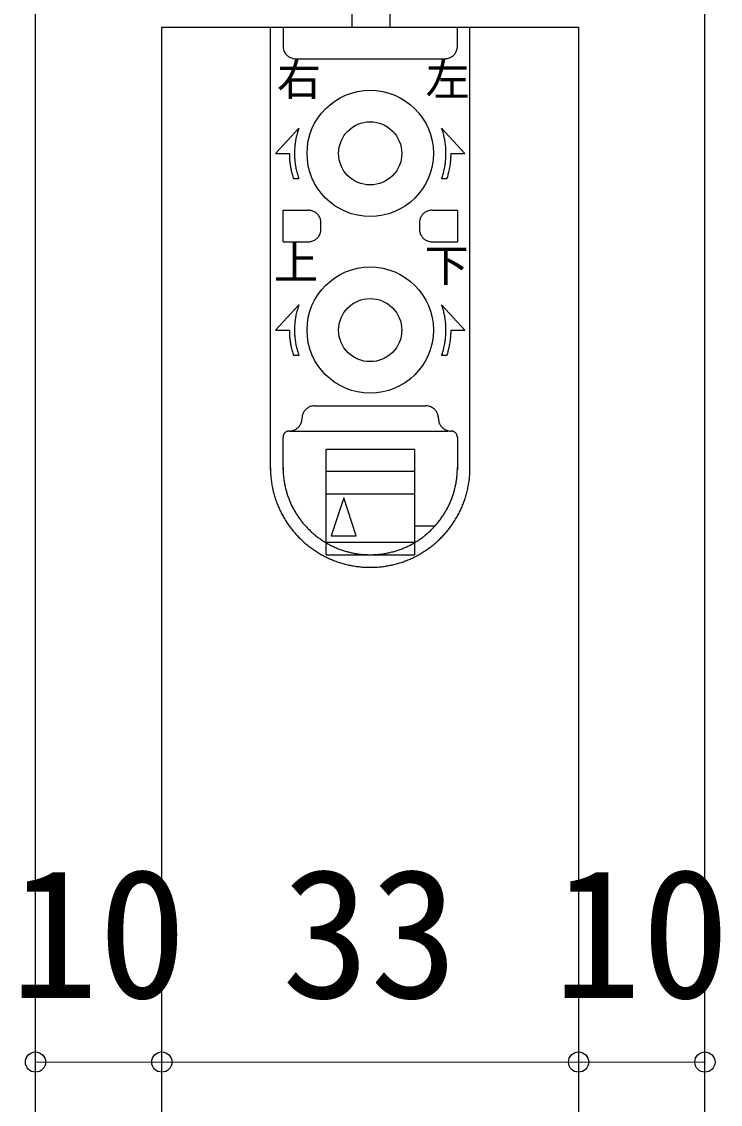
# Model space of a CAD drawing. Units: millimetres at full size. Extents: x -800 to 800, y -560 to 560.
# Drawn here: x -188.9 to -133.6, y 291.7 to 377.4 of the extents above; entities that cross this region are included whole.
import ezdxf
from ezdxf.enums import TextEntityAlignment as Align

# ---------------------------------------------------------------- set-up
doc = ezdxf.new("R2010")
doc.units = ezdxf.units.MM
doc.header["$LTSCALE"] = 4
doc.header["$PDMODE"] = 32
doc.header["$PDSIZE"] = 1.6
doc.layers.add('2-0', color=7, linetype='Continuous', lineweight=25)
doc.styles.add('ＭＳ ゴシック', font='')
doc.styles.get('ＭＳ ゴシック').set_extended_font_data('MS Gothic')

msp = doc.modelspace()

# ---------------------------------------------------------------- linework, layer by layer
at = {"layer": '2-0'}
for p, q in [((-187.837, 166), (-187.837, 421)), ((-134.841, 166), (-134.841, 421)), ((-162.789, 380.503), (-162.789, 377.003)), ((-159.787, 380.503), (-159.787, 377.003)), ((-177.837, 377.003), (-144.842, 377.003)), ((-177.837, 166), (-177.837, 377.003)), ((-169.24, 341.905), (-169.24, 377.003)), ((-169.24, 377.003), (-153.44, 377.003)), ((-168.238, 377.003), (-168.238, 375.504)), ((-154.437, 375.504), (-154.437, 377.003)), ((-153.44, 341.905), (-153.44, 377.003)), ((-144.842, 377.003), (-144.842, 166)), ((-167.24, 374.502), (-155.439, 374.502)), ((-168.837, 367.005), (-166.994, 369.004)), ((-155.685, 369.004), (-153.838, 367.005)), ((-168.837, 367.005), (-167.739, 367.005)), ((-154.938, 367.005), (-153.838, 367.005)), ((-167.419, 365.003), (-166.994, 365.003)), ((-155.685, 365.003), (-155.26, 365.003)), ((-168.238, 360.002), (-168.238, 362.502)), ((-168.238, 362.502), (-166.238, 362.502)), ((-156.441, 362.502), (-154.437, 362.502)), ((-154.437, 362.502), (-154.437, 360.002)), ((-165.24, 361.002), (-165.24, 361.505)), ((-157.439, 361.505), (-157.439, 361.002)), ((-168.238, 360.002), (-166.238, 360.002)), ((-156.441, 360.002), (-154.437, 360.002)), ((-168.837, 353.003), (-166.994, 355.003)), ((-155.685, 355.003), (-153.838, 353.003)), ((-168.837, 353.003), (-167.739, 353.003)), ((-154.938, 353.003), (-153.838, 353.003)), ((-167.419, 351.004), (-166.994, 351.004)), ((-155.685, 351.004), (-155.26, 351.004)), ((-165.741, 347.004), (-156.942, 347.004)), ((-167.741, 345.005), (-155.189, 345.005)), ((-168.238, 341.905), (-168.238, 344.504)), ((-154.437, 344.504), (-154.437, 341.905)), ((-157.837, 343.551), (-164.838, 343.551)), ((-157.837, 343.551), (-157.837, 336.197)), ((-164.838, 341.82), (-157.837, 341.82)), ((-157.837, 340.004), (-164.838, 340.004)), ((-163.438, 339.704), (-164.44, 336.7)), ((-157.837, 337.503), (-156.195, 337.503)), ((-164.838, 336.197), (-157.837, 336.197)), ((-157.837, 336.197), (-157.837, 335.204)), ((-164.838, 335.204), (-157.837, 335.204))]:
    msp.add_line(p, q, dxfattribs=at)
at = {"layer": '2-0', "color": 4, "lineweight": 9}
for p, q in [((-187.837, 295.003), (-177.837, 295.003)), ((-177.837, 295.003), (-144.842, 295.003)), ((-144.842, 295.003), (-134.841, 295.003))]:
    msp.add_line(p, q, dxfattribs=at)
at = {"layer": '2-0'}
for points in [[(-164.838, 335.204), (-164.838, 336.197), (-164.838, 343.551)], [(-164.44, 336.702), (-162.44, 336.702), (-163.438, 339.706)]]:
    msp.add_lwpolyline(points, dxfattribs=at)
for centre, radius in [((-161.34, 367.005), 5.001), ((-161.34, 367.005), 2.501), ((-161.34, 353.003), 5.001), ((-161.34, 353.003), 2.501)]:
    msp.add_circle(centre, radius, dxfattribs=at)
for centre, radius, start, end in [((-167.219, 375.504), 1.018, 179.98386, 188.36485), ((-167.234, 375.502), 1.003, 188.37605, 196.6689), ((-167.236, 375.501), 1.001, 196.67509, 204.84212), ((-167.233, 375.503), 1.005, 204.84383, 212.89032), ((-167.23, 375.505), 1.008, 212.8888, 220.85402), ((-155.443, 375.511), 1.01, 318.83069, 326.81146), ((-155.436, 375.507), 1.002, 326.81022, 334.90171), ((-155.43, 375.504), 0.995, 334.90418, 343.14168), ((-155.431, 375.504), 0.996, 343.14912, 351.52985), ((-155.446, 375.506), 1.01, 351.54265, 0.01718), ((-167.23, 375.505), 1.008, 220.85086, 228.79523), ((-167.233, 375.501), 1.003, 228.79213, 236.78308), ((-167.238, 375.494), 0.995, 236.78177, 244.87902), ((-167.241, 375.487), 0.987, 244.88115, 253.12211), ((-167.242, 375.486), 0.986, 253.12902, 261.51523), ((-167.24, 375.498), 0.998, 261.52746, 270.01512), ((-155.439, 375.507), 1.005, 269.98826, 278.42125), ((-155.438, 375.499), 0.996, 278.43185, 286.7479), ((-155.439, 375.501), 0.999, 286.75321, 294.92242), ((-155.442, 375.508), 1.006, 294.92321, 302.95948), ((-155.445, 375.513), 1.012, 302.95721, 310.90743), ((-155.446, 375.514), 1.014, 310.90377, 318.83401), ((-161.28, 366.995), 6.057, 160.62109, 164.15858), ((-161.353, 366.991), 6.015, 15.98914, 19.55486), ((-161.305, 367.001), 6.031, 167.6884, 171.21081), ((-161.295, 366.999), 6.042, 164.15886, 167.6882), ((-161.333, 366.997), 5.994, 12.42902, 15.9888), ((-161.318, 367), 5.978, 8.87419, 12.42876), ((-161.321, 367.003), 6.015, 178.24289, 181.75711), ((-161.318, 367.003), 6.018, 174.72834, 178.24282), ((-161.313, 367.002), 6.023, 171.21095, 174.72825), ((-161.307, 367.002), 5.968, 5.32327, 8.87399), ((-161.3, 367.003), 5.961, 1.77446, 5.32311), ((-161.296, 367.003), 5.957, 358.22568, 1.77432), ((-161.486, 367.005), 6.255, 180.0006, 181.70299), ((-161.457, 367.006), 6.284, 181.70312, 183.39419), ((-161.421, 367.008), 6.32, 183.39431, 185.07334), ((-161.381, 367.012), 6.361, 185.07344, 186.73981), ((-161.323, 367.003), 6.013, 181.75718, 185.27377), ((-161.324, 367.003), 6.013, 185.27387, 188.79536), ((-161.297, 367.003), 5.957, 351.11965, 354.67459), ((-161.295, 367.003), 5.955, 354.67476, 358.22554), ((-161.299, 367.012), 6.361, 353.26019, 354.92656), ((-161.258, 367.008), 6.32, 354.92666, 356.60569), ((-161.223, 367.006), 6.284, 356.60581, 358.29688), ((-161.193, 367.005), 6.255, 358.29701, 359.9994), ((-161.335, 367.017), 6.407, 186.7399, 188.39308), ((-161.285, 367.024), 6.457, 188.39316, 190.03273), ((-161.231, 367.034), 6.512, 190.0328, 191.65846), ((-161.173, 367.046), 6.571, 191.65852, 193.27003), ((-161.113, 367.06), 6.633, 193.27008, 194.86732), ((-161.321, 367.003), 6.015, 188.7955, 192.32414), ((-161.316, 367.005), 6.021, 192.32434, 195.86186), ((-161.312, 367.006), 5.973, 343.9903, 347.55832), ((-161.302, 367.004), 5.963, 347.55859, 351.11944), ((-161.567, 367.06), 6.633, 345.13268, 346.72992), ((-161.506, 367.046), 6.571, 346.72997, 348.34148), ((-161.448, 367.034), 6.512, 348.34154, 349.9672), ((-161.394, 367.024), 6.457, 349.96727, 351.60684), ((-161.344, 367.017), 6.407, 351.60692, 353.2601), ((-161.049, 367.077), 6.699, 194.86736, 196.45028), ((-160.984, 367.096), 6.767, 196.45031, 198.01895), ((-161.305, 367.008), 6.032, 195.86215, 199.40966), ((-161.328, 367.011), 5.989, 340.41416, 343.98995), ((-161.695, 367.096), 6.767, 341.98105, 343.54969), ((-161.63, 367.077), 6.699, 343.54972, 345.13264), ((-166.238, 361.487), 1.015, 81.62214, 90.02038), ((-166.235, 361.507), 0.995, 73.27169, 81.60978), ((-166.233, 361.513), 0.99, 65.03563, 73.26402), ((-166.234, 361.511), 0.992, 56.9213, 65.03242), ((-166.237, 361.507), 0.996, 48.90039, 56.92147), ((-166.239, 361.505), 0.999, 40.92126, 48.90243), ((-166.238, 361.505), 0.998, 32.92301, 40.92354), ((-166.235, 361.507), 0.995, 24.84986, 32.92389), ((-156.443, 361.504), 0.997, 146.93503, 155.0027), ((-156.437, 361.5), 1.003, 138.96516, 146.93663), ((-156.435, 361.499), 1.006, 131.03152, 138.96848), ((-156.437, 361.501), 1.003, 123.06337, 131.03484), ((-156.44, 361.506), 0.997, 114.9973, 123.06497), ((-156.443, 361.512), 0.991, 106.79188, 114.99553), ((-156.443, 361.512), 0.99, 98.44123, 106.78542), ((-156.442, 361.5), 1.003, 89.98498, 98.42952), ((-166.233, 361.508), 0.992, 16.66516, 24.84777), ((-166.236, 361.507), 0.996, 8.3642, 16.6589), ((-166.252, 361.505), 1.012, 359.98321, 8.35325), ((-156.436, 361.505), 1.003, 171.57048, 180.01502), ((-156.449, 361.507), 0.99, 163.21458, 171.55877), ((-156.448, 361.507), 0.991, 155.00447, 163.20812), ((-166.239, 360.999), 0.998, 311.13711, 319.12812), ((-166.239, 360.999), 0.999, 319.1261, 327.13273), ((-166.237, 360.998), 0.997, 327.13211, 335.2062), ((-166.236, 360.997), 0.996, 335.20849, 343.38292), ((-166.242, 360.999), 1.001, 343.38929, 351.66587), ((-166.259, 361.001), 1.019, 351.67676, 0.01805), ((-156.429, 361.001), 1.01, 179.98371, 188.39924), ((-156.443, 360.999), 0.995, 188.4109, 196.7369), ((-156.445, 360.999), 0.994, 196.74347, 204.93902), ((-156.441, 361.001), 0.999, 204.94101, 213.00885), ((-156.436, 361.004), 1.004, 213.00752, 220.98518), ((-156.435, 361.005), 1.005, 220.98213, 228.92895), ((-166.238, 361.017), 1.015, 269.9793, 278.37948), ((-166.235, 360.996), 0.994, 278.39188, 286.73575), ((-166.233, 360.991), 0.989, 286.74353, 294.9809), ((-166.234, 360.993), 0.991, 294.98428, 303.1064), ((-166.237, 360.996), 0.995, 303.10645, 311.13891), ((-156.437, 361.003), 1.002, 228.92587, 236.90872), ((-156.441, 360.997), 0.996, 236.90734, 244.98598), ((-156.443, 360.991), 0.99, 244.98793, 253.20055), ((-156.443, 360.991), 0.99, 253.20712, 261.5571), ((-156.442, 361.004), 1.002, 261.56885, 270.01535), ((-161.336, 353.006), 6, 164.12143, 167.66799), ((-161.336, 353.006), 6, 160.55986, 164.12124), ((-161.298, 353.002), 5.958, 16.02679, 19.61656), ((-161.292, 353.004), 5.953, 12.44942, 16.02654), ((-161.325, 353.004), 6.011, 174.72571, 178.24292), ((-161.329, 353.005), 6.007, 171.20191, 174.72574), ((-161.333, 353.005), 6.003, 167.66809, 171.20188), ((-161.291, 353.004), 5.951, 8.8832, 12.44926), ((-161.291, 353.004), 5.952, 5.32581, 8.88311), ((-161.294, 353.004), 5.954, 1.77436, 5.32577), ((-161.522, 353.003), 6.219, 180.00084, 181.70786), ((-161.483, 353.005), 6.258, 181.70796, 183.40189), ((-161.439, 353.007), 6.302, 183.40197, 185.08236), ((-161.322, 353.004), 6.015, 178.24287, 181.75713), ((-161.319, 353.004), 6.017, 181.75708, 185.27218), ((-161.299, 353.004), 5.959, 354.67636, 358.22564), ((-161.296, 353.004), 5.956, 358.22565, 1.77435), ((-161.24, 353.007), 6.302, 354.91764, 356.59803), ((-161.197, 353.005), 6.258, 356.59811, 358.29204), ((-161.157, 353.003), 6.219, 358.29214, 359.99916), ((-161.391, 353.011), 6.35, 185.08243, 186.74895), ((-161.339, 353.018), 6.402, 186.749, 188.40141), ((-161.285, 353.026), 6.457, 188.40146, 190.03963), ((-161.228, 353.036), 6.516, 190.03966, 191.66357), ((-161.318, 353.004), 6.018, 185.27215, 188.79178), ((-161.317, 353.004), 6.019, 188.7918, 192.31936), ((-161.306, 353.005), 5.967, 347.56341, 351.12318), ((-161.302, 353.004), 5.962, 351.12326, 354.67633), ((-161.452, 353.036), 6.516, 348.33643, 349.96034), ((-161.394, 353.026), 6.457, 349.96037, 351.59854), ((-161.34, 353.018), 6.402, 351.59859, 353.251), ((-161.288, 353.011), 6.35, 353.25105, 354.91757), ((-161.168, 353.048), 6.576, 191.66359, 193.27328), ((-161.107, 353.062), 6.639, 193.2733, 194.86891), ((-161.045, 353.079), 6.703, 194.86892, 196.45069), ((-160.982, 353.097), 6.769, 196.45068, 198.01889), ((-161.315, 353.005), 6.021, 192.31945, 195.85781), ((-161.31, 353.006), 6.026, 195.85798, 199.4093), ((-161.323, 353.01), 5.984, 340.41452, 343.99416), ((-161.313, 353.007), 5.973, 343.9944, 347.56326), ((-161.697, 353.097), 6.769, 341.98111, 343.54932), ((-161.634, 353.079), 6.703, 343.54931, 345.13108), ((-161.572, 353.062), 6.639, 345.13109, 346.7267), ((-161.511, 353.048), 6.576, 346.72672, 348.33641), ((-165.735, 346.002), 1.005, 139.11386, 147.1037), ((-165.735, 346.003), 1.004, 131.14998, 139.11639), ((-165.737, 346.006), 1, 123.14704, 131.15256), ((-165.741, 346.011), 0.994, 115.04745, 123.14799), ((-165.744, 346.017), 0.988, 106.8146, 115.04515), ((-165.744, 346.016), 0.988, 98.44625, 106.80779), ((-165.742, 346.002), 1.002, 89.98399, 98.43441), ((-156.942, 345.988), 1.017, 81.62758, 90.01821), ((-156.94, 346.005), 0.999, 73.29651, 81.61591), ((-156.939, 346.009), 0.995, 65.08428, 73.2896), ((-156.94, 346.006), 0.998, 56.99184, 65.08173), ((-156.942, 346.003), 1.002, 48.98591, 56.99247), ((-156.943, 346.002), 1.004, 41.0118, 48.9882), ((-156.942, 346.003), 1.002, 33.00753, 41.01409), ((-167.733, 346.002), 0.994, 343.24822, 351.58577), ((-167.748, 346.004), 1.01, 351.59751, 0.01695), ((-165.715, 346.001), 1.024, 171.66066, 180.01879), ((-165.733, 346.003), 1.006, 163.35932, 171.64914), ((-165.738, 346.004), 1.001, 155.17329, 163.35254), ((-165.737, 346.004), 1.002, 147.10288, 155.17088), ((-156.938, 346.005), 0.998, 24.91827, 33.00816), ((-156.936, 346.006), 0.995, 16.7104, 24.91572), ((-156.94, 346.005), 0.999, 8.38409, 16.70349), ((-156.957, 346.003), 1.017, 359.98179, 8.37242), ((-154.937, 346.002), 1.003, 179.98575, 188.42839), ((-154.949, 346.001), 0.992, 188.43978, 196.78033), ((-167.74, 344.51), 0.496, 131.34253, 139.3677), ((-167.742, 344.512), 0.493, 123.26205, 131.34333), ((-167.744, 344.514), 0.49, 115.08422, 123.26084), ((-167.744, 344.515), 0.49, 106.79194, 115.07962), ((-167.743, 344.511), 0.494, 98.40301, 106.78304), ((-167.741, 344.499), 0.506, 89.97613, 98.38979), ((-167.741, 346.022), 1.017, 269.98212, 278.3708), ((-167.738, 346.005), 1, 278.38243, 286.69608), ((-167.738, 346.001), 0.996, 286.70287, 294.89923), ((-167.739, 346.004), 0.999, 294.90161, 302.98054), ((-167.741, 346.007), 1.003, 302.97969, 310.97487), ((-167.742, 346.008), 1.004, 310.97233, 318.93888), ((-167.74, 346.007), 1.002, 318.93632, 326.93673), ((-167.735, 346.004), 0.996, 326.93584, 335.02561), ((-167.731, 346.002), 0.992, 335.02795, 343.24142), ((-154.948, 346.001), 0.992, 196.78652, 204.9876), ((-154.942, 346.004), 0.999, 204.98922, 213.05731), ((-154.937, 346.007), 1.005, 213.0557, 221.0314), ((-154.935, 346.009), 1.008, 221.02821, 228.97276), ((-154.936, 346.007), 1.006, 228.96971, 236.95046), ((-154.939, 346.003), 1, 236.94925, 245.02505), ((-154.941, 345.998), 0.996, 245.02728, 253.23415), ((-154.941, 346), 0.997, 253.24105, 261.57932), ((-154.939, 346.015), 1.012, 261.59134, 270.01701), ((-154.938, 344.509), 0.496, 81.52377, 90.00731), ((-154.938, 344.51), 0.495, 73.18237, 81.51358), ((-154.939, 344.506), 0.499, 65.02226, 73.17797), ((-154.942, 344.501), 0.504, 57.01917, 65.02259), ((-154.944, 344.498), 0.508, 49.11451, 57.02263), ((-154.944, 344.497), 0.509, 41.23061, 49.1193), ((-167.72, 344.504), 0.518, 171.78555, 180.02035), ((-167.731, 344.506), 0.507, 163.57809, 171.77556), ((-167.736, 344.507), 0.501, 155.44525, 163.57207), ((-167.738, 344.508), 0.499, 147.3849, 155.44282), ((-167.739, 344.509), 0.498, 139.36647, 147.385), ((-154.942, 344.499), 0.506, 33.28609, 41.23494), ((-154.938, 344.502), 0.501, 25.211, 33.28817), ((-154.933, 344.504), 0.496, 16.96206, 25.2091), ((-154.931, 344.505), 0.494, 8.53705, 16.95476), ((-154.937, 344.504), 0.5, 359.98529, 8.52384), ((-161.218, 342.104), 8.021, 179.99754, 182.90154), ((-161.289, 342.1), 7.95, 182.90215, 185.80113), ((-161.233, 342.104), 7.004, 179.99758, 182.90222), ((-161.294, 342.101), 6.943, 182.90282, 185.80208), ((-161.38, 342.101), 6.943, 354.19767, 357.09713), ((-161.441, 342.104), 7.004, 357.09773, 0.00243), ((-161.399, 342.1), 7.959, 354.20566, 357.10141), ((-161.471, 342.104), 8.031, 357.10201, 0.00248), ((-161.341, 342.095), 7.898, 185.80168, 188.69211), ((-161.376, 342.09), 7.863, 188.69258, 191.57157), ((-161.338, 342.096), 6.899, 185.80262, 188.69298), ((-161.368, 342.092), 6.869, 188.69345, 191.57203), ((-161.385, 342.088), 6.852, 191.57243, 194.43701), ((-161.289, 342.088), 6.851, 345.56133, 348.42651), ((-161.306, 342.092), 6.868, 348.42691, 351.30596), ((-161.336, 342.096), 6.898, 351.30643, 354.19713), ((-161.31, 342.089), 7.87, 348.44062, 351.3171), ((-161.346, 342.095), 7.906, 351.31757, 354.20512), ((-161.396, 342.085), 7.842, 191.57197, 194.43725), ((-161.405, 342.083), 7.833, 194.43758, 197.28758), ((-161.404, 342.083), 7.834, 197.28784, 200.12162), ((-161.391, 342.087), 6.845, 194.43733, 197.28637), ((-161.39, 342.087), 6.846, 197.28662, 200.11919), ((-161.383, 342.09), 6.854, 200.11937, 202.93522), ((-161.29, 342.089), 6.852, 337.06067, 339.87743), ((-161.283, 342.087), 6.844, 339.87762, 342.71101), ((-161.282, 342.086), 6.843, 342.71127, 345.56101), ((-161.278, 342.082), 7.837, 339.89558, 342.72812), ((-161.279, 342.082), 7.837, 342.72838, 345.57671), ((-161.289, 342.085), 7.848, 345.57703, 348.44022), ((-161.397, 342.086), 7.842, 200.12181, 202.93906), ((-161.385, 342.091), 7.855, 202.93919, 205.74018), ((-161.372, 342.094), 6.866, 202.93534, 205.73476), ((-161.359, 342.101), 6.881, 205.73482, 208.51866), ((-161.314, 342.1), 6.878, 331.47516, 334.26007), ((-161.301, 342.094), 6.864, 334.26013, 337.06055), ((-161.295, 342.089), 7.855, 334.27822, 337.07883), ((-161.284, 342.084), 7.843, 337.07895, 339.89539), ((-161.37, 342.098), 7.871, 205.74025, 208.52579), ((-161.354, 342.107), 7.889, 208.5258, 211.29718), ((-161.345, 342.108), 6.896, 208.51867, 211.28826), ((-161.332, 342.116), 6.912, 211.28823, 214.04531), ((-161.32, 342.124), 6.926, 214.04523, 216.79189), ((-161.353, 342.124), 6.924, 323.19853, 325.94633), ((-161.341, 342.116), 6.91, 325.94626, 328.70448), ((-161.328, 342.108), 6.894, 328.70445, 331.47515), ((-161.323, 342.104), 7.886, 328.7208, 331.49258), ((-161.308, 342.096), 7.87, 331.4926, 334.27816), ((-161.339, 342.116), 7.907, 211.29715, 214.05605), ((-161.326, 342.125), 7.923, 214.05598, 216.80446), ((-161.316, 342.133), 7.936, 216.80436, 219.54474), ((-161.311, 342.131), 6.937, 216.79179, 219.53039), ((-161.305, 342.136), 6.945, 219.53027, 222.2634), ((-161.302, 342.139), 6.949, 222.26327, 224.99365), ((-161.302, 342.138), 6.949, 224.99351, 227.72393), ((-161.372, 342.139), 6.948, 312.26228, 314.99365), ((-161.372, 342.139), 6.948, 314.99351, 317.72492), ((-161.368, 342.136), 6.944, 317.72479, 320.45902), ((-161.362, 342.131), 6.935, 320.4589, 323.19863), ((-161.359, 342.128), 7.93, 320.46997, 323.21174), ((-161.349, 342.12), 7.918, 323.21165, 325.96123), ((-161.337, 342.112), 7.903, 325.96116, 328.72083), ((-161.308, 342.139), 7.945, 219.54463, 222.27946), ((-161.305, 342.142), 7.95, 222.27933, 225.01129), ((-161.304, 342.143), 7.951, 225.01115, 227.74299), ((-161.305, 342.135), 6.944, 227.7238, 230.45706), ((-161.31, 342.129), 6.936, 230.45694, 233.19576), ((-161.317, 342.119), 6.924, 233.19566, 235.94263), ((-161.325, 342.107), 6.91, 235.94255, 238.70004), ((-161.35, 342.11), 6.912, 301.28379, 304.0416), ((-161.358, 342.121), 6.926, 304.04153, 306.78902), ((-161.364, 342.13), 6.937, 306.78892, 309.52844), ((-161.369, 342.136), 6.944, 309.52832, 312.26241), ((-161.369, 342.136), 7.943, 312.26621, 315.00006), ((-161.369, 342.136), 7.943, 314.99993, 317.73374), ((-161.366, 342.133), 7.939, 317.73361, 320.47009), ((-161.307, 342.139), 7.947, 227.74286, 230.47734), ((-161.313, 342.133), 7.938, 230.47722, 233.21702), ((-161.32, 342.123), 7.926, 233.21693, 235.9646), ((-161.329, 342.11), 7.91, 235.96453, 238.72241), ((-161.334, 342.094), 6.894, 238.7, 241.4701), ((-161.342, 342.079), 6.877, 241.47011, 244.25456), ((-161.348, 342.065), 6.862, 244.25462, 247.05475), ((-161.353, 342.054), 6.85, 247.05487, 249.87153), ((-161.356, 342.046), 6.841, 249.87172, 252.70523), ((-161.357, 342.045), 6.84, 252.70548, 255.55557), ((-161.322, 342.054), 6.849, 284.4319, 287.28059), ((-161.322, 342.054), 6.849, 287.28084, 290.1133), ((-161.324, 342.061), 6.856, 290.11348, 292.92942), ((-161.329, 342.071), 6.867, 292.92954, 295.72925), ((-161.335, 342.084), 6.882, 295.72931, 298.51361), ((-161.342, 342.097), 6.897, 298.51362, 301.28382), ((-161.346, 342.105), 7.904, 301.27824, 304.03821), ((-161.354, 342.117), 7.918, 304.03815, 306.78798), ((-161.361, 342.126), 7.931, 306.78789, 309.52986), ((-161.366, 342.133), 7.939, 309.52975, 312.26634), ((-161.337, 342.096), 7.893, 238.72238, 241.49254), ((-161.346, 342.081), 7.876, 241.49255, 244.27669), ((-161.352, 342.066), 7.86, 244.27675, 247.07617), ((-161.357, 342.055), 7.847, 247.07629, 249.89183), ((-161.36, 342.047), 7.84, 249.89202, 252.72397), ((-161.355, 342.051), 6.846, 255.55589, 258.42165), ((-161.352, 342.067), 6.863, 258.42205, 261.30193), ((-161.347, 342.096), 6.892, 261.3024, 264.19418), ((-161.343, 342.14), 6.936, 264.19472, 267.09551), ((-161.34, 342.2), 6.996, 267.09612, 270.00241), ((-161.339, 342.216), 7.012, 269.99755, 272.90061), ((-161.336, 342.154), 6.95, 272.90121, 275.79913), ((-161.332, 342.109), 6.905, 275.79967, 278.68895), ((-161.327, 342.079), 6.875, 278.68942, 281.56717), ((-161.324, 342.061), 6.856, 281.56757, 284.43157), ((-161.317, 342.048), 7.84, 287.26945, 290.10219), ((-161.319, 342.053), 7.846, 290.10238, 292.9191), ((-161.323, 342.064), 7.857, 292.91922, 295.72015), ((-161.33, 342.077), 7.872, 295.72022, 298.50613), ((-161.337, 342.091), 7.888, 298.50615, 301.27826), ((-161.36, 342.047), 7.839, 252.72422, 255.57229), ((-161.358, 342.056), 7.848, 255.57262, 258.43592), ((-161.354, 342.076), 7.869, 258.43631, 261.31328), ((-161.349, 342.111), 7.904, 261.31375, 264.20217), ((-161.343, 342.162), 7.956, 264.20271, 267.09973), ((-161.34, 342.233), 8.027, 267.10033, 270.00244), ((-161.339, 342.248), 8.042, 269.99747, 272.89695), ((-161.336, 342.175), 7.968, 272.89755, 275.7926), ((-161.33, 342.12), 7.914, 275.79313, 278.68022), ((-161.325, 342.083), 7.876, 278.68069, 281.55693), ((-161.32, 342.06), 7.853, 281.55733, 284.42045), ((-161.317, 342.05), 7.842, 284.42078, 287.26919)]:
    msp.add_arc(centre, radius, start, end, dxfattribs=at)
at = {"layer": '2-0', "color": 4}
for p in [(-187.837, 295.003), (-177.837, 295.003), (-144.842, 295.003), (-134.841, 295.003)]:
    msp.add_point(p, dxfattribs=at)

# ---------------------------------------------------------------- texts
at = {"layer": '2-0', "style": 'ＭＳ ゴシック'}
for s, height, p in [('右', 2.566, (-168.719, 370.822)), ('左', 2.566, (-156.958, 370.822)), ('上', 2.566, (-168.962, 356.272)), ('下', 2.566, (-157.039, 356.086)), ('10', 10.26, (-189.837, 297.003)), ('33', 10.26, (-168.34, 297.003)), ('10', 10.26, (-146.842, 297.003))]:
    msp.add_text(s, height=height, dxfattribs=at).set_placement(p, align=Align.BOTTOM_LEFT)

doc.saveas('drawing.dxf')
